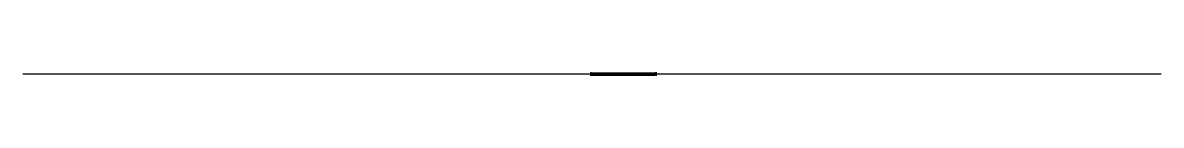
# Model space of a CAD drawing. Units: millimetres at full size, sheet at 1:100. Extents: x -15551 to 15061, y -3535 to -3445.
import ezdxf

# ---------------------------------------------------------------- set-up
doc = ezdxf.new("R2010")
doc.units = ezdxf.units.MM
doc.header["$LTSCALE"] = 100
doc.layers.add('0-0', color=7, linetype='Continuous')
doc.layers.add('0-1', color=7, linetype='Continuous')

msp = doc.modelspace()

# ---------------------------------------------------------------- linework, layer by layer
at = {"layer": '0-0'}
for p, q in [((-15551, -3489.8), (15061.2, -3489.8)), ((-279.9, -3454.8), (-244.9, -3454.8)), ((-259.9, -3524.8), (-259.9, -3454.8)), ((-244.9, -3454.8), (1455.1, -3454.8)), ((-244.9, -3501.8), (1455.1, -3501.8)), ((-244.9, -3524.8), (1455.1, -3524.8)), ((1490.1, -3454.8), (1455.1, -3454.8)), ((1470.1, -3524.8), (1470.1, -3454.8))]:
    msp.add_line(p, q, dxfattribs=at)
for points in [[(-279.9, -3524.8), (-244.9, -3524.8), (-244.9, -3489.8), (-259.9, -3489.8)], [(1490.1, -3524.8), (1455.1, -3524.8), (1455.1, -3489.8), (1470.1, -3489.8)]]:
    msp.add_lwpolyline(points, dxfattribs=at)
at = {"layer": '0-1'}
for p, q in [((-279.9, -3534.8), (-279.9, -3444.8)), ((1490.1, -3534.8), (1490.1, -3444.8))]:
    msp.add_line(p, q, dxfattribs=at)

doc.saveas('drawing.dxf')
